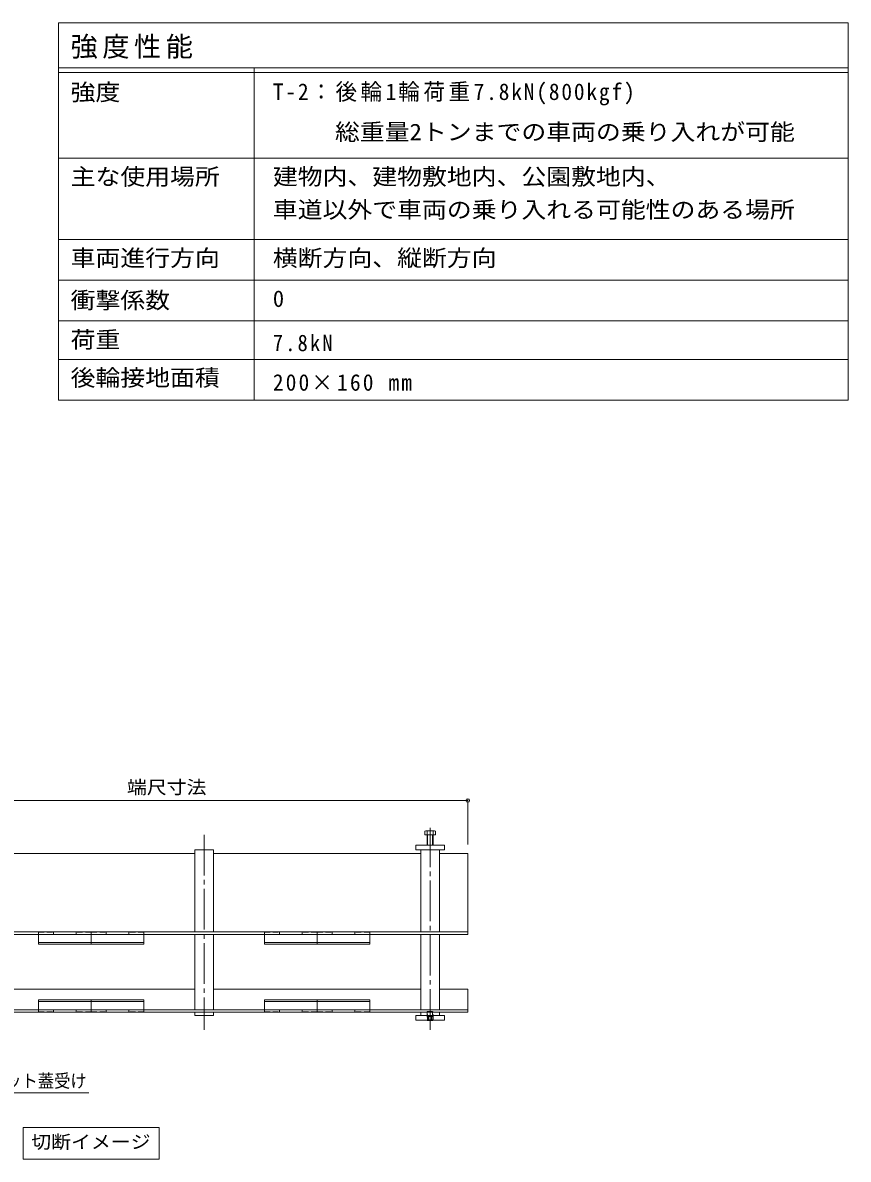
# Model space of a CAD drawing. Units: millimetres on the paper, enlarged 5 times, with parts at other scales. Extents: x -1680 to 1936, y -1318 to 1367.
# Drawn here: x 1023 to 1936, y 109 to 1367 of the extents above; entities that cross this region are included whole.
import ezdxf
from ezdxf.enums import TextEntityAlignment as Align

# ---------------------------------------------------------------- set-up
doc = ezdxf.new("R2010")
doc.units = ezdxf.units.MM
doc.header["$LTSCALE"] = 5
doc.header["$PDMODE"] = 32
doc.header["$PDSIZE"] = 4
doc.linetypes.add('CHAIN2', pattern=[12, 9, -1, 1, -1])
doc.linetypes.add('DASHED1', pattern=[1.8, 1.2, -0.6])
for name, color, linetype, lineweight in [('B-0_通り芯', 2, 'Continuous', 9), ('B-3_寸法', 7, 'DASHED1', 9), ('B-4_文字', 7, 'Continuous', 9), ('B-5_建具', 7, 'Continuous', 9), ('F-5_F-5ﾚｲﾔ', 7, 'Continuous', 9), ('F-F_F-Fﾚｲﾔ', 3, 'Continuous', 9)]:
    doc.layers.add(name, color=color, linetype=linetype, lineweight=lineweight)
doc.styles.add('ＭＳ ゴシック', font='')
doc.styles.get('ＭＳ ゴシック').set_extended_font_data('MS Gothic')

msp = doc.modelspace()

# ---------------------------------------------------------------- linework, layer by layer
at = {"layer": 'B-0_通り芯', "color": 7, "linetype": 'CHAIN2'}
for p, q in [((1223.262, 468.267), (1223.262, 252.509)), ((1473.262, 252.509), (1473.262, 476.019))]:
    msp.add_line(p, q, dxfattribs=at)
at = {"layer": 'B-0_通り芯'}
for p, q in [((1467.262, 472.183), (1467.262, 468.267)), ((1467.262, 468.267), (1479.262, 468.267)), ((1478.148, 472.683), (1468.815, 472.683)), ((1469.928, 472.183), (1469.928, 456.6)), ((1470.512, 468.267), (1470.512, 456.6)), ((1476.012, 456.6), (1476.012, 468.267)), ((1476.595, 456.6), (1476.595, 472.183)), ((1479.262, 468.267), (1479.262, 472.183)), ((1470.512, 262.837), (1470.082, 263.267)), ((1470.512, 263.267), (1470.512, 262.837)), ((1470.512, 262.837), (1476.012, 262.837)), ((1476.012, 263.267), (1476.012, 262.837)), ((1476.441, 263.267), (1476.012, 262.837))]:
    msp.add_line(p, q, dxfattribs=at)
at = {"layer": 'B-0_通り芯', "color": 7}
for p, q in [((1457.428, 456.6), (1457.428, 451.6)), ((1489.095, 456.6), (1457.428, 456.6)), ((1489.095, 451.6), (1489.095, 456.6)), ((1212.845, 447.433), (983.678, 447.433)), ((1212.845, 360.683), (1212.845, 451.6)), ((1212.845, 451.6), (1233.678, 451.6)), ((1233.678, 451.6), (1233.678, 360.683)), ((1462.845, 447.433), (1233.678, 447.433)), ((1457.428, 451.6), (1489.095, 451.6)), ((1462.845, 360.683), (1462.845, 451.6)), ((1483.678, 451.6), (1483.678, 360.683)), ((1514.928, 447.433), (1483.678, 447.433)), ((1514.928, 358.017), (1514.928, 447.433)), ((1462.845, 360.683), (681.595, 360.683)), ((1514.928, 358.017), (681.595, 358.017)), ((1212.845, 274.683), (1212.845, 358.017)), ((1233.678, 274.683), (1233.678, 358.017)), ((1462.845, 360.683), (1514.928, 360.683)), ((1462.845, 274.683), (1462.845, 358.017)), ((1483.678, 274.683), (1483.678, 358.017)), ((1212.845, 297.433), (983.678, 297.433)), ((1462.845, 297.433), (1233.678, 297.433)), ((1483.678, 297.433), (1514.928, 297.433)), ((1514.928, 272.017), (1514.928, 297.433)), ((681.595, 274.683), (1514.928, 274.683)), ((1462.845, 272.017), (681.595, 272.017)), ((1233.678, 272.017), (1233.678, 268.267)), ((1489.095, 268.267), (1457.428, 268.267)), ((1457.428, 263.267), (1457.428, 268.267)), ((1483.678, 272.017), (1462.845, 272.017)), ((1462.845, 268.267), (1462.845, 272.017)), ((1483.678, 272.017), (1483.678, 268.267)), ((1483.678, 272.017), (1514.928, 272.017))]:
    msp.add_line(p, q, dxfattribs=at)
at = {"layer": 'B-0_通り芯', "linetype": 'DASHED1'}
for p, q in [((1470.512, 272.837), (1469.928, 272.254)), ((1469.928, 272.254), (1469.928, 263.42)), ((1469.928, 272.254), (1476.595, 272.254)), ((1470.512, 263.267), (1470.512, 272.837)), ((1470.512, 272.837), (1476.012, 272.837)), ((1471.178, 267.004), (1473.262, 268.206)), ((1471.178, 267.004), (1475.345, 267.004)), ((1471.178, 267.004), (1471.178, 262.837)), ((1471.595, 267.004), (1471.595, 262.837)), ((1475.345, 267.004), (1473.262, 268.206)), ((1474.928, 267.004), (1474.928, 262.837)), ((1475.345, 267.004), (1475.345, 262.837)), ((1476.012, 272.837), (1476.012, 263.267)), ((1476.595, 272.254), (1476.012, 272.837)), ((1476.595, 263.42), (1476.595, 272.254)), ((1469.928, 263.42), (1476.595, 263.42)), ((1469.928, 263.42), (1470.082, 263.267)), ((1476.595, 263.42), (1476.441, 263.267))]:
    msp.add_line(p, q, dxfattribs=at)
at = {"layer": 'B-0_通り芯', "color": 7}
for points in [[(1233.678, 268.267), (1212.845, 268.267), (1212.845, 272.017)], [(1489.095, 268.267), (1489.095, 263.267), (1457.428, 263.267)]]:
    msp.add_lwpolyline(points, dxfattribs=at)
at = {"layer": 'B-0_通り芯'}
for centre, radius, start, end in [((1468.595, 470.704), 1.992, 47.9749, 132.0251), ((1473.262, 461.51), 11.182, 72.65606, 107.34394), ((1477.928, 470.704), 1.992, 47.9749, 132.0251)]:
    msp.add_arc(centre, radius, start, end, dxfattribs=at)
at = {"layer": 'B-3_寸法'}
for p, q in [((1039.928, 360.1), (1039.928, 358.017)), ((1039.928, 360.1), (1039.928, 358.017)), ((1040.345, 360.517), (1056.178, 360.517)), ((1040.345, 360.517), (1056.178, 360.517)), ((1056.595, 360.1), (1056.595, 358.017)), ((1056.595, 360.1), (1056.595, 358.017)), ((1056.595, 358.017), (1081.595, 358.017)), ((1056.595, 358.017), (1081.595, 358.017)), ((1081.595, 360.1), (1081.595, 358.017)), ((1081.595, 360.1), (1081.595, 358.017)), ((1097.845, 360.517), (1082.012, 360.517)), ((1097.845, 360.517), (1082.012, 360.517)), ((1098.262, 360.1), (1098.262, 358.017)), ((1098.262, 360.1), (1098.262, 358.017)), ((1098.262, 360.1), (1098.262, 358.017)), ((1098.262, 360.1), (1098.262, 358.017)), ((1098.678, 360.517), (1114.512, 360.517)), ((1098.678, 360.517), (1114.512, 360.517)), ((1114.928, 360.1), (1114.928, 358.017)), ((1114.928, 360.1), (1114.928, 358.017)), ((1139.928, 358.017), (1114.928, 358.017)), ((1139.928, 358.017), (1114.928, 358.017)), ((1139.928, 360.1), (1139.928, 358.017)), ((1139.928, 360.1), (1139.928, 358.017)), ((1156.178, 360.517), (1140.345, 360.517)), ((1156.178, 360.517), (1140.345, 360.517)), ((1156.595, 360.1), (1156.595, 358.017)), ((1156.595, 360.1), (1156.595, 358.017)), ((1289.928, 360.1), (1289.928, 358.017)), ((1289.928, 360.1), (1289.928, 358.017)), ((1290.345, 360.517), (1306.178, 360.517)), ((1290.345, 360.517), (1306.178, 360.517)), ((1306.595, 360.1), (1306.595, 358.017)), ((1306.595, 360.1), (1306.595, 358.017)), ((1306.595, 358.017), (1331.595, 358.017)), ((1306.595, 358.017), (1331.595, 358.017)), ((1331.595, 360.1), (1331.595, 358.017)), ((1331.595, 360.1), (1331.595, 358.017)), ((1347.845, 360.517), (1332.012, 360.517)), ((1347.845, 360.517), (1332.012, 360.517)), ((1348.262, 360.1), (1348.262, 358.017)), ((1348.262, 360.1), (1348.262, 358.017)), ((1348.262, 360.1), (1348.262, 358.017)), ((1348.262, 360.1), (1348.262, 358.017)), ((1348.678, 360.517), (1364.512, 360.517)), ((1348.678, 360.517), (1364.512, 360.517)), ((1364.928, 360.1), (1364.928, 358.017)), ((1364.928, 360.1), (1364.928, 358.017)), ((1389.928, 358.017), (1364.928, 358.017)), ((1389.928, 358.017), (1364.928, 358.017)), ((1389.928, 360.1), (1389.928, 358.017)), ((1389.928, 360.1), (1389.928, 358.017)), ((1406.178, 360.517), (1390.345, 360.517)), ((1406.178, 360.517), (1390.345, 360.517)), ((1406.595, 360.1), (1406.595, 358.017)), ((1406.595, 360.1), (1406.595, 358.017)), ((1039.928, 272.6), (1039.928, 274.683)), ((1039.928, 272.6), (1039.928, 274.683)), ((1040.345, 272.183), (1056.178, 272.183)), ((1040.345, 272.183), (1056.178, 272.183)), ((1056.595, 274.683), (1081.595, 274.683)), ((1056.595, 272.6), (1056.595, 274.683)), ((1056.595, 274.683), (1081.595, 274.683)), ((1056.595, 272.6), (1056.595, 274.683)), ((1081.595, 272.6), (1081.595, 274.683)), ((1081.595, 272.6), (1081.595, 274.683)), ((1097.845, 272.183), (1082.012, 272.183)), ((1097.845, 272.183), (1082.012, 272.183)), ((1098.262, 272.6), (1098.262, 274.683)), ((1098.262, 272.6), (1098.262, 274.683)), ((1098.262, 272.6), (1098.262, 274.683)), ((1098.262, 272.6), (1098.262, 274.683)), ((1098.678, 272.183), (1114.512, 272.183)), ((1098.678, 272.183), (1114.512, 272.183)), ((1139.928, 274.683), (1114.928, 274.683)), ((1114.928, 272.6), (1114.928, 274.683)), ((1139.928, 274.683), (1114.928, 274.683)), ((1114.928, 272.6), (1114.928, 274.683)), ((1139.928, 272.6), (1139.928, 274.683)), ((1139.928, 272.6), (1139.928, 274.683)), ((1156.178, 272.183), (1140.345, 272.183)), ((1156.178, 272.183), (1140.345, 272.183)), ((1156.595, 272.6), (1156.595, 274.683)), ((1156.595, 272.6), (1156.595, 274.683)), ((1289.928, 272.6), (1289.928, 274.683)), ((1289.928, 272.6), (1289.928, 274.683)), ((1290.345, 272.183), (1306.178, 272.183)), ((1290.345, 272.183), (1306.178, 272.183)), ((1306.595, 274.683), (1331.595, 274.683)), ((1306.595, 272.6), (1306.595, 274.683)), ((1306.595, 274.683), (1331.595, 274.683)), ((1306.595, 272.6), (1306.595, 274.683)), ((1331.595, 272.6), (1331.595, 274.683)), ((1331.595, 272.6), (1331.595, 274.683)), ((1347.845, 272.183), (1332.012, 272.183)), ((1347.845, 272.183), (1332.012, 272.183)), ((1348.262, 272.6), (1348.262, 274.683)), ((1348.262, 272.6), (1348.262, 274.683)), ((1348.262, 272.6), (1348.262, 274.683)), ((1348.262, 272.6), (1348.262, 274.683)), ((1348.678, 272.183), (1364.512, 272.183)), ((1348.678, 272.183), (1364.512, 272.183)), ((1389.928, 274.683), (1364.928, 274.683)), ((1364.928, 272.6), (1364.928, 274.683)), ((1389.928, 274.683), (1364.928, 274.683)), ((1364.928, 272.6), (1364.928, 274.683)), ((1389.928, 272.6), (1389.928, 274.683)), ((1389.928, 272.6), (1389.928, 274.683)), ((1406.178, 272.183), (1390.345, 272.183)), ((1406.178, 272.183), (1390.345, 272.183)), ((1406.595, 272.6), (1406.595, 274.683)), ((1406.595, 272.6), (1406.595, 274.683))]:
    msp.add_line(p, q, dxfattribs=at)
at = {"layer": 'B-3_寸法', "linetype": 'Continuous'}
for p, q in [((1039.928, 358.017), (1039.928, 347.183)), ((1039.928, 358.017), (1039.928, 347.183)), ((1098.262, 358.017), (1098.262, 347.183)), ((1098.262, 358.017), (1098.262, 347.183)), ((1098.262, 358.017), (1098.262, 347.183)), ((1098.262, 358.017), (1098.262, 347.183)), ((1156.595, 358.017), (1156.595, 347.183)), ((1156.595, 358.017), (1156.595, 347.183)), ((1289.928, 358.017), (1289.928, 347.183)), ((1289.928, 358.017), (1289.928, 347.183)), ((1348.262, 358.017), (1348.262, 347.183)), ((1348.262, 358.017), (1348.262, 347.183)), ((1348.262, 358.017), (1348.262, 347.183)), ((1348.262, 358.017), (1348.262, 347.183)), ((1406.595, 358.017), (1406.595, 347.183)), ((1406.595, 358.017), (1406.595, 347.183)), ((1098.262, 349.1), (1039.928, 349.1)), ((1098.262, 349.1), (1039.928, 349.1)), ((1098.262, 347.183), (1039.928, 347.183)), ((1098.262, 347.183), (1039.928, 347.183)), ((1098.262, 349.1), (1156.595, 349.1)), ((1098.262, 349.1), (1156.595, 349.1)), ((1098.262, 347.183), (1156.595, 347.183)), ((1098.262, 347.183), (1156.595, 347.183)), ((1348.262, 349.1), (1289.928, 349.1)), ((1348.262, 349.1), (1289.928, 349.1)), ((1348.262, 347.183), (1289.928, 347.183)), ((1348.262, 347.183), (1289.928, 347.183)), ((1348.262, 349.1), (1406.595, 349.1)), ((1348.262, 349.1), (1406.595, 349.1)), ((1348.262, 347.183), (1406.595, 347.183)), ((1348.262, 347.183), (1406.595, 347.183)), ((1098.262, 285.517), (1039.928, 285.517)), ((1039.928, 274.683), (1039.928, 285.517)), ((1098.262, 285.517), (1039.928, 285.517)), ((1039.928, 274.683), (1039.928, 285.517)), ((1098.262, 283.6), (1039.928, 283.6)), ((1098.262, 283.6), (1039.928, 283.6)), ((1098.262, 285.517), (1156.595, 285.517)), ((1098.262, 274.683), (1098.262, 285.517)), ((1098.262, 285.517), (1156.595, 285.517)), ((1098.262, 274.683), (1098.262, 285.517)), ((1098.262, 274.683), (1098.262, 285.517)), ((1098.262, 274.683), (1098.262, 285.517)), ((1098.262, 283.6), (1156.595, 283.6)), ((1098.262, 283.6), (1156.595, 283.6)), ((1156.595, 274.683), (1156.595, 285.517)), ((1156.595, 274.683), (1156.595, 285.517)), ((1348.262, 285.517), (1289.928, 285.517)), ((1289.928, 274.683), (1289.928, 285.517)), ((1348.262, 285.517), (1289.928, 285.517)), ((1289.928, 274.683), (1289.928, 285.517)), ((1348.262, 283.6), (1289.928, 283.6)), ((1348.262, 283.6), (1289.928, 283.6)), ((1348.262, 285.517), (1406.595, 285.517)), ((1348.262, 274.683), (1348.262, 285.517)), ((1348.262, 285.517), (1406.595, 285.517)), ((1348.262, 274.683), (1348.262, 285.517)), ((1348.262, 274.683), (1348.262, 285.517)), ((1348.262, 274.683), (1348.262, 285.517)), ((1348.262, 283.6), (1406.595, 283.6)), ((1348.262, 283.6), (1406.595, 283.6)), ((1406.595, 274.683), (1406.595, 285.517)), ((1406.595, 274.683), (1406.595, 285.517))]:
    msp.add_line(p, q, dxfattribs=at)
at = {"layer": 'B-3_寸法'}
for centre, start, end in [((1040.345, 360.1), 90, 180), ((1040.345, 360.1), 90, 180), ((1056.178, 360.1), 0, 90), ((1056.178, 360.1), 0, 90), ((1082.012, 360.1), 90, 180), ((1082.012, 360.1), 90, 180), ((1097.845, 360.1), 0, 90), ((1097.845, 360.1), 0, 90), ((1098.678, 360.1), 90, 180), ((1098.678, 360.1), 90, 180), ((1114.512, 360.1), 0, 90), ((1114.512, 360.1), 0, 90), ((1140.345, 360.1), 90, 180), ((1140.345, 360.1), 90, 180), ((1156.178, 360.1), 0, 90), ((1156.178, 360.1), 0, 90), ((1290.345, 360.1), 90, 180), ((1290.345, 360.1), 90, 180), ((1306.178, 360.1), 0, 90), ((1306.178, 360.1), 0, 90), ((1332.012, 360.1), 90, 180), ((1332.012, 360.1), 90, 180), ((1347.845, 360.1), 0, 90), ((1347.845, 360.1), 0, 90), ((1348.678, 360.1), 90, 180), ((1348.678, 360.1), 90, 180), ((1364.512, 360.1), 0, 90), ((1364.512, 360.1), 0, 90), ((1390.345, 360.1), 90, 180), ((1390.345, 360.1), 90, 180), ((1406.178, 360.1), 0, 90), ((1406.178, 360.1), 0, 90), ((1040.345, 272.6), 180, 270), ((1040.345, 272.6), 180, 270), ((1056.178, 272.6), 270, 0), ((1056.178, 272.6), 270, 0), ((1082.012, 272.6), 180, 270), ((1082.012, 272.6), 180, 270), ((1097.845, 272.6), 270, 0), ((1097.845, 272.6), 270, 0), ((1098.678, 272.6), 180, 270), ((1098.678, 272.6), 180, 270), ((1114.512, 272.6), 270, 0), ((1114.512, 272.6), 270, 0), ((1140.345, 272.6), 180, 270), ((1140.345, 272.6), 180, 270), ((1156.178, 272.6), 270, 0), ((1156.178, 272.6), 270, 0), ((1290.345, 272.6), 180, 270), ((1290.345, 272.6), 180, 270), ((1306.178, 272.6), 270, 0), ((1306.178, 272.6), 270, 0), ((1332.012, 272.6), 180, 270), ((1332.012, 272.6), 180, 270), ((1347.845, 272.6), 270, 0), ((1347.845, 272.6), 270, 0), ((1348.678, 272.6), 180, 270), ((1348.678, 272.6), 180, 270), ((1364.512, 272.6), 270, 0), ((1364.512, 272.6), 270, 0), ((1390.345, 272.6), 180, 270), ((1390.345, 272.6), 180, 270), ((1406.178, 272.6), 270, 0), ((1406.178, 272.6), 270, 0)]:
    msp.add_arc(centre, 0.417, start, end, dxfattribs=at)
at = {"layer": 'B-4_文字'}
for p, q in [((848.262, 506.174), (1514.928, 506.174)), ((1514.928, 507.674), (1514.928, 457.433))]:
    msp.add_line(p, q, dxfattribs=at)
msp.add_point((1514.928, 506.174), dxfattribs=at)
at = {"layer": 'B-5_建具'}
for p, q in [((908.267, 182.684), (1095.51, 182.684)), ((1023.012, 144.166), (1173.512, 144.166)), ((1173.512, 144.166), (1173.512, 109.166))]:
    msp.add_line(p, q, dxfattribs=at)
msp.add_lwpolyline([(1023.012, 144.166), (1023.012, 109.166), (1173.512, 109.166)], dxfattribs=at)
at = {"layer": 'F-5_F-5ﾚｲﾔ'}
msp.add_line((1062.235, 1216.881), (1935.916, 1216.881), dxfattribs=at)
at = {"layer": 'F-F_F-Fﾚｲﾔ', "color": 7}
for p, q in [((1062.235, 1366.881), (1935.916, 1366.881)), ((1062.235, 1366.881), (1062.235, 949.382)), ((1935.916, 1366.881), (1935.916, 949.382)), ((1062.235, 1316.881), (1935.916, 1316.881)), ((1062.235, 1311.881), (1935.916, 1311.881)), ((1278.606, 1316.881), (1278.606, 949.382)), ((1062.235, 1216.881), (1935.916, 1216.881)), ((1062.235, 1126.881), (1935.916, 1126.881)), ((1935.916, 1081.881), (1062.235, 1081.881)), ((1062.235, 1036.881), (1935.916, 1036.881)), ((1062.235, 1036.881), (1935.916, 1036.881)), ((1062.235, 994.381), (1935.916, 994.381)), ((1062.235, 949.382), (1935.916, 949.382))]:
    msp.add_line(p, q, dxfattribs=at)

# ---------------------------------------------------------------- texts
at = {"layer": 'B-4_文字', "color": 2, "style": 'ＭＳ ゴシック', "width": 1.1}
msp.add_text('端尺寸法', height=14.66, dxfattribs=at).set_placement((1137.845, 509.174), align=Align.BOTTOM_LEFT)
at = {"layer": 'B-5_建具', "color": 2, "style": 'ＭＳ ゴシック'}
for s, width, p in [('サイドスリット蓋受け', 0.9, (913.267, 184.184)), ('切断イメージ', 1.1, (1032.012, 116.666))]:
    msp.add_text(s, height=14.66, dxfattribs=dict(at, width=width)).set_placement(p, align=Align.BOTTOM_LEFT)
at = {"layer": 'F-F_F-Fﾚｲﾔ', "style": 'ＭＳ ゴシック', "width": 1.1}
for s, p in [('強度', (1075.544, 1275.374)), ('\u3000\u3000 総重量2トンまでの車両の乗り入れが可能', (1299.273, 1231.381)), ('主な使用場所', (1075.544, 1181.881)), ('建物内、建物敷地内、公園敷地内、', (1299.273, 1181.881)), ('車道以外で車両の乗り入れる可能性のある場所', (1299.273, 1145.357)), ('車両進行方向', (1075.544, 1091.881)), ('横断方向、縦断方向', (1299.273, 1091.881)), ('衝撃係数', (1075.544, 1045.109)), ('荷重', (1075.544, 1001.481)), ('後輪接地面積', (1075.544, 959.381))]:
    msp.add_text(s, height=18.33, dxfattribs=at).set_placement(p, align=Align.BOTTOM_LEFT)
at = {"layer": 'F-F_F-Fﾚｲﾔ', "style": 'ＭＳ ゴシック'}
msp.add_text('0', height=18.33, dxfattribs=at).set_placement((1299.273, 1046.881), align=Align.BOTTOM_LEFT)
at = {"layer": 'F-F_F-Fﾚｲﾔ', "attachment_point": 7, "style": 'ＭＳ ゴシック'}
for s, insert, char_height in [('\\T1.17;強度性能', (1075.544, 1326.881), 21.99), ('\\T1.17;\\W0.95;T-2：後輪1輪荷重7.8kN(800kgf)', (1299.273, 1275.374), 18.33), ('\\T1.22;\\W0.9;7.8kN', (1299.273, 1003.131), 18.33), ('\\T1.2;\\W0.95;200×160\\~mm', (1299.273, 959.381), 18.33)]:
    msp.add_mtext(s, dxfattribs=dict(at, insert=insert, char_height=char_height))

doc.saveas('drawing.dxf')
